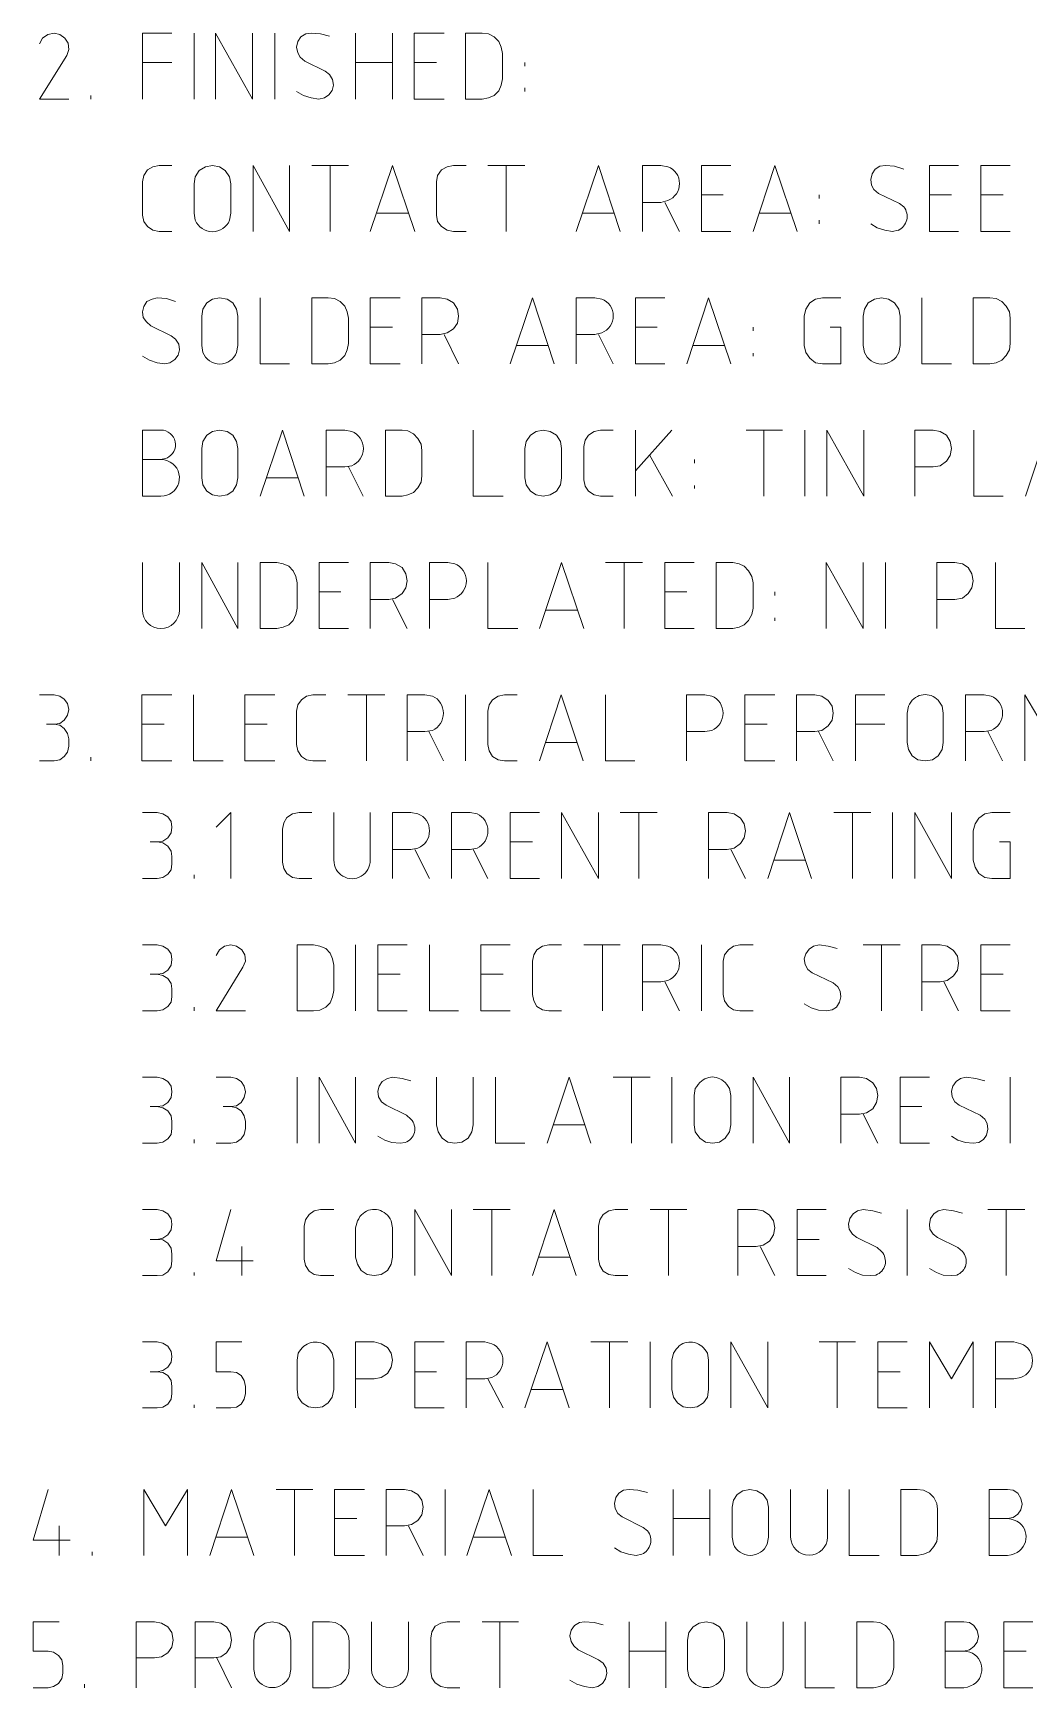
# Model space of a CAD drawing. Header units: inches. Extents: x 0 to 16.2, y 0 to 11.4.
# Drawn here: x 10.481 to 11.785, y 6.343 to 8.51 of the extents above; entities that cross this region are included whole.
import ezdxf

# ---------------------------------------------------------------- set-up
doc = ezdxf.new("R2010")
doc.units = ezdxf.units.IN
doc.header["$MEASUREMENT"] = 0
doc.layers.add('Color-7-Line_Weight-20', color=7, linetype='Continuous', lineweight=20)

msp = doc.modelspace()

# ---------------------------------------------------------------- linework, layer by layer
at = {"layer": 'Color-7-Line_Weight-20', "linetype": 'Continuous'}
for p, q in [((10.6917, 8.4233), (10.6917, 8.51)), ((10.7975, 8.4233), (10.7975, 8.51)), ((10.9033, 8.4233), (10.9033, 8.51)), ((10.9517, 8.51), (10.9517, 8.4233)), ((10.6242, 8.4717), (10.6625, 8.4717)), ((10.9033, 8.4717), (10.9517, 8.4717)), ((11.0092, 8.4717), (10.98, 8.4717)), ((11.125, 8.4667), (11.125, 8.4717)), ((11.125, 8.4333), (11.125, 8.4383)), ((10.5567, 8.4233), (10.5567, 8.4283)), ((10.8458, 8.3367), (10.8942, 8.3367)), ((10.87, 8.25), (10.87, 8.3367)), ((11.0767, 8.3367), (11.125, 8.3367)), ((11.1008, 8.25), (11.1008, 8.3367)), ((11.3083, 8.2883), (11.3275, 8.25)), ((11.385, 8.2983), (11.3567, 8.2983)), ((11.5108, 8.2933), (11.5108, 8.2983)), ((11.6842, 8.2983), (11.655, 8.2983)), ((11.7517, 8.2983), (11.7225, 8.2983)), ((10.9725, 8.2742), (10.9317, 8.2742)), ((11.2417, 8.2742), (11.2008, 8.2742)), ((11.4733, 8.2742), (11.4325, 8.2742)), ((11.5108, 8.26), (11.5108, 8.265)), ((10.9517, 8.125), (10.9225, 8.125)), ((11.0192, 8.115), (11.0383, 8.0767)), ((11.2217, 8.115), (11.2408, 8.0767)), ((11.2983, 8.125), (11.27, 8.125)), ((11.4242, 8.12), (11.4242, 8.125)), ((11.155, 8.1008), (11.1142, 8.1008)), ((11.3867, 8.1008), (11.3458, 8.1008)), ((11.4242, 8.0867), (11.4242, 8.0908)), ((11.27, 7.9033), (11.27, 7.99)), ((11.3175, 7.99), (11.27, 7.9367)), ((11.415, 7.99), (11.4625, 7.99)), ((11.4383, 7.9033), (11.4383, 7.99)), ((11.4917, 7.9033), (11.4917, 7.99)), ((11.2883, 7.9575), (11.3183, 7.9033)), ((10.6483, 7.9517), (10.6558, 7.9533)), ((10.8942, 7.9417), (10.9133, 7.9033)), ((11.3475, 7.9467), (11.3475, 7.9517)), ((10.8275, 7.9275), (10.7867, 7.9275)), ((11.3475, 7.9133), (11.3475, 7.9175)), ((10.6242, 7.8167), (10.6242, 7.7542)), ((10.6725, 7.7542), (10.6725, 7.8167)), ((11.2308, 7.8167), (11.2792, 7.8167)), ((11.255, 7.73), (11.255, 7.8167)), ((11.5975, 7.73), (11.5975, 7.8167)), ((10.8842, 7.7783), (10.8558, 7.7783)), ((10.9517, 7.7683), (10.9708, 7.73)), ((11.3375, 7.7783), (11.3083, 7.7783)), ((11.4525, 7.7733), (11.4525, 7.7783)), ((11.1942, 7.7542), (11.1525, 7.7542)), ((11.4525, 7.74), (11.4525, 7.7442)), ((10.8933, 7.6433), (10.9417, 7.6433)), ((10.9175, 7.5567), (10.9175, 7.6433)), ((11.0475, 7.5567), (11.0475, 7.6433)), ((10.6525, 7.605), (10.6233, 7.605)), ((10.7875, 7.605), (10.7583, 7.605)), ((10.9992, 7.595), (11.0183, 7.5567)), ((11.4425, 7.605), (11.4133, 7.605)), ((11.51, 7.595), (11.5292, 7.5567)), ((11.5583, 7.605), (11.5967, 7.605)), ((11.7317, 7.595), (11.7508, 7.5567)), ((11.1933, 7.5808), (11.1525, 7.5808)), ((10.5567, 7.5567), (10.5567, 7.5617)), ((10.875, 7.4892), (10.875, 7.4267)), ((10.9225, 7.4267), (10.9225, 7.4892)), ((11.25, 7.4892), (11.2983, 7.4892)), ((11.2742, 7.4025), (11.2742, 7.4892)), ((11.53, 7.4892), (11.5783, 7.4892)), ((11.5542, 7.4025), (11.5542, 7.4892)), ((11.6067, 7.4025), (11.6067, 7.4892)), ((10.9808, 7.4408), (11, 7.4025)), ((11.0575, 7.4408), (11.0767, 7.4025)), ((11.135, 7.4508), (11.1058, 7.4508)), ((11.395, 7.4408), (11.4142, 7.4025)), ((11.4925, 7.4267), (11.4517, 7.4267)), ((10.6917, 7.4025), (10.6917, 7.4075)), ((10.9033, 7.2292), (10.9033, 7.3158)), ((11.2025, 7.3158), (11.25, 7.3158)), ((11.2267, 7.2292), (11.2267, 7.3158)), ((11.3567, 7.2292), (11.3567, 7.3158)), ((11.5683, 7.3158), (11.6167, 7.3158)), ((11.5925, 7.2292), (11.5925, 7.3158)), ((10.9617, 7.2775), (10.9325, 7.2775)), ((11.0967, 7.2775), (11.0675, 7.2775)), ((11.3083, 7.2675), (11.3275, 7.2292)), ((11.6742, 7.2675), (11.6933, 7.2292)), ((11.7517, 7.2775), (11.7225, 7.2775)), ((10.6917, 7.2292), (10.6917, 7.2342)), ((10.8267, 7.0558), (10.8267, 7.1425)), ((11.2408, 7.1425), (11.2892, 7.1425)), ((11.265, 7.0558), (11.265, 7.1425)), ((11.3175, 7.0558), (11.3175, 7.1425)), ((11.7608, 7.0558), (11.7608, 7.1425)), ((11.5683, 7.0942), (11.5875, 7.0558)), ((11.645, 7.1042), (11.6167, 7.1042)), ((11.2033, 7.08), (11.1625, 7.08)), ((10.6917, 7.0558), (10.6917, 7.0608)), ((11.0575, 6.9692), (11.1058, 6.9692)), ((11.0817, 6.8825), (11.0817, 6.9692)), ((11.2892, 6.9692), (11.3375, 6.9692)), ((11.3133, 6.8825), (11.3133, 6.9692)), ((11.6258, 6.8825), (11.6258, 6.9692)), ((11.7317, 6.9692), (11.78, 6.9692)), ((11.7558, 6.8825), (11.7558, 6.9692)), ((10.7542, 6.9208), (10.7542, 6.8825)), ((11.4333, 6.9208), (11.4525, 6.8825)), ((11.5108, 6.93), (11.4817, 6.93)), ((11.1842, 6.9067), (11.1433, 6.9067)), ((10.6917, 6.8825), (10.6917, 6.8867)), ((11.2117, 6.7958), (11.26, 6.7958)), ((11.2358, 6.7092), (11.2358, 6.7958)), ((11.2892, 6.7092), (11.2892, 6.7958)), ((11.5108, 6.7958), (11.5583, 6.7958)), ((11.5342, 6.7092), (11.5342, 6.7958)), ((11.0092, 6.7567), (10.9808, 6.7567)), ((11.0767, 6.7475), (11.0967, 6.7092)), ((11.6167, 6.7567), (11.5875, 6.7567)), ((11.1742, 6.7333), (11.1333, 6.7333)), ((10.6917, 6.7092), (10.6917, 6.7133)), ((10.7992, 6.6025), (10.8475, 6.6025)), ((10.8233, 6.5158), (10.8233, 6.6025)), ((11.0208, 6.5158), (11.0208, 6.6025)), ((11.3192, 6.5158), (11.3192, 6.6025)), ((11.3675, 6.6025), (11.3675, 6.5158)), ((11.4733, 6.6025), (11.4733, 6.54)), ((11.5217, 6.54), (11.5217, 6.6025)), ((10.515, 6.555), (10.515, 6.5158)), ((10.905, 6.5642), (10.8758, 6.5642)), ((10.9725, 6.555), (10.9917, 6.5158)), ((11.3192, 6.5642), (11.3675, 6.5642)), ((10.7617, 6.54), (10.7208, 6.54)), ((11.0992, 6.54), (11.0583, 6.54)), ((10.5583, 6.5158), (10.5583, 6.5208)), ((10.9242, 6.4292), (10.9242, 6.3667)), ((10.9725, 6.3667), (10.9725, 6.4292)), ((11.0692, 6.4292), (11.1167, 6.4292)), ((11.0925, 6.3425), (11.0925, 6.4292)), ((11.2617, 6.3425), (11.2617, 6.4292)), ((11.31, 6.4292), (11.31, 6.3425)), ((11.4158, 6.4292), (11.4158, 6.3667)), ((11.4633, 6.3667), (11.4633, 6.4292)), ((10.7217, 6.3817), (10.7408, 6.3425)), ((11.2617, 6.3908), (11.31, 6.3908)), ((11.7817, 6.3908), (11.7525, 6.3908)), ((10.5483, 6.3425), (10.5483, 6.3475))]:
    msp.add_line(p, q, dxfattribs=at)
for points in [[(10.5275, 8.4233), (10.4892, 8.4233), (10.525, 8.4808), (10.5275, 8.4883), (10.5267, 8.4967), (10.5225, 8.5033), (10.5158, 8.5083), (10.5083, 8.51), (10.5, 8.5083), (10.4933, 8.5033), (10.4892, 8.4958)], [(10.6625, 8.51), (10.6242, 8.51), (10.6242, 8.4233)], [(10.72, 8.4233), (10.72, 8.51), (10.7683, 8.4233), (10.7683, 8.51)], [(10.8692, 8.5058), (10.8575, 8.5092), (10.845, 8.51), (10.8383, 8.5092), (10.8317, 8.505), (10.8275, 8.4992), (10.8258, 8.4917), (10.8275, 8.4842), (10.8308, 8.4783), (10.8367, 8.4733), (10.8633, 8.46), (10.8692, 8.4558), (10.8733, 8.4492), (10.8742, 8.4417), (10.8725, 8.435), (10.8683, 8.4292), (10.8625, 8.425), (10.855, 8.4233), (10.845, 8.425), (10.835, 8.4283), (10.8258, 8.4333)], [(11.0192, 8.51), (10.98, 8.51), (10.98, 8.4233), (11.0192, 8.4233)], [(10.6625, 8.25), (10.6458, 8.25), (10.6375, 8.2517), (10.6308, 8.2567), (10.6258, 8.2633), (10.6242, 8.2717), (10.6242, 8.315), (10.6258, 8.3233), (10.6308, 8.3308), (10.6375, 8.335), (10.6458, 8.3367), (10.6625, 8.3367)], [(10.6933, 8.265), (10.6917, 8.2742), (10.6917, 8.3125), (10.6933, 8.3217), (10.6983, 8.33), (10.7067, 8.335), (10.7158, 8.3367), (10.725, 8.335), (10.7325, 8.33), (10.7383, 8.3217), (10.74, 8.3125), (10.74, 8.2742), (10.7383, 8.265)], [(10.7692, 8.25), (10.7692, 8.3367), (10.8167, 8.25), (10.8167, 8.3367)], [(10.9225, 8.25), (10.9517, 8.3367), (10.9808, 8.25)], [(11.0483, 8.25), (11.0317, 8.25), (11.0233, 8.2517), (11.0158, 8.2567), (11.0108, 8.2633), (11.0092, 8.2717), (11.0092, 8.315), (11.0108, 8.3233), (11.0158, 8.3308), (11.0233, 8.335), (11.0317, 8.3367), (11.0483, 8.3367)], [(11.1925, 8.25), (11.2217, 8.3367), (11.25, 8.25)], [(11.2792, 8.25), (11.2792, 8.3367), (11.3033, 8.3367), (11.3125, 8.335)], [(11.395, 8.3367), (11.3567, 8.3367), (11.3567, 8.25), (11.395, 8.25)], [(11.4242, 8.25), (11.4525, 8.3367), (11.4817, 8.25)], [(11.6217, 8.3317), (11.6092, 8.3358), (11.5975, 8.3367), (11.59, 8.3358), (11.5842, 8.3317), (11.58, 8.3258), (11.5783, 8.3183), (11.5792, 8.3108), (11.5825, 8.305), (11.5883, 8.3), (11.6158, 8.2867), (11.6217, 8.2825)], [(11.6933, 8.3367), (11.655, 8.3367), (11.655, 8.25), (11.6933, 8.25)], [(11.7608, 8.3367), (11.7225, 8.3367), (11.7225, 8.25), (11.7608, 8.25)], [(11.2792, 8.2883), (11.3033, 8.2883), (11.3125, 8.2908)], [(11.6142, 8.2517), (11.6067, 8.25), (11.5967, 8.2517), (11.5867, 8.255), (11.5783, 8.26)], [(10.6675, 8.1583), (10.6558, 8.1625), (10.6433, 8.1633), (10.6367, 8.1617), (10.63, 8.1583), (10.6258, 8.1517), (10.6242, 8.145), (10.625, 8.1375), (10.6292, 8.1317), (10.635, 8.1267), (10.6617, 8.1133), (10.6675, 8.1092), (10.6717, 8.1025), (10.6725, 8.095), (10.6708, 8.0883), (10.6667, 8.0825), (10.66, 8.0783), (10.6533, 8.0767), (10.6433, 8.0783), (10.6333, 8.0817), (10.6242, 8.0867)], [(10.7033, 8.0917), (10.7017, 8.1008), (10.7017, 8.1392), (10.7033, 8.1483), (10.7083, 8.1567), (10.7158, 8.1617), (10.725, 8.1633), (10.735, 8.1617), (10.7425, 8.1567), (10.7475, 8.1483), (10.7492, 8.1392), (10.7492, 8.1008), (10.7475, 8.0917)], [(10.8167, 8.0767), (10.7783, 8.0767), (10.7783, 8.1633)], [(10.9617, 8.1633), (10.9225, 8.1633), (10.9225, 8.0767), (10.9617, 8.0767)], [(10.99, 8.0767), (10.99, 8.1633), (11.0142, 8.1633), (11.0233, 8.1617), (11.0317, 8.1567), (11.0367, 8.1483), (11.0383, 8.1392), (11.0367, 8.13), (11.0317, 8.1225), (11.0233, 8.1175), (11.0142, 8.115), (10.99, 8.115)], [(11.1058, 8.0767), (11.135, 8.1633), (11.1633, 8.0767)], [(11.1925, 8.0767), (11.1925, 8.1633), (11.2167, 8.1633), (11.2258, 8.1617)], [(11.3083, 8.1633), (11.27, 8.1633), (11.27, 8.0767), (11.3083, 8.0767)], [(11.3375, 8.0767), (11.3658, 8.1633), (11.395, 8.0767)], [(11.525, 8.125), (11.5392, 8.125), (11.5392, 8.0767), (11.515, 8.0767), (11.5058, 8.0783), (11.4983, 8.0842), (11.4933, 8.0917), (11.4908, 8.1008), (11.4908, 8.1392), (11.4933, 8.1483), (11.4983, 8.1567), (11.5058, 8.1617), (11.515, 8.1633), (11.5392, 8.1633)], [(11.57, 8.0917), (11.5683, 8.1008), (11.5683, 8.1392), (11.57, 8.1483), (11.575, 8.1567), (11.5833, 8.1617), (11.5925, 8.1633), (11.6017, 8.1617), (11.6092, 8.1567), (11.615, 8.1483), (11.6167, 8.1392), (11.6167, 8.1008), (11.615, 8.0917)], [(11.6842, 8.0767), (11.645, 8.0767), (11.645, 8.1633)], [(11.1925, 8.115), (11.2167, 8.115), (11.2258, 8.1175)], [(10.6483, 7.99), (10.6242, 7.99), (10.6242, 7.9033), (10.6483, 7.9033)], [(10.7783, 7.9033), (10.8075, 7.99), (10.8358, 7.9033)], [(10.865, 7.9033), (10.865, 7.99), (10.8892, 7.99), (10.8983, 7.9883)], [(11.0967, 7.9033), (11.0575, 7.9033), (11.0575, 7.99)], [(11.2408, 7.9033), (11.2242, 7.9033), (11.2158, 7.905), (11.2083, 7.91), (11.2042, 7.9167), (11.2025, 7.925), (11.2025, 7.9683), (11.2042, 7.9767), (11.2083, 7.9833), (11.2158, 7.9883), (11.2242, 7.99), (11.2408, 7.99)], [(11.5208, 7.9033), (11.5208, 7.99), (11.5692, 7.9033), (11.5692, 7.99)], [(11.6358, 7.9033), (11.6358, 7.99), (11.66, 7.99), (11.6692, 7.9883), (11.6775, 7.9833), (11.6825, 7.975), (11.6842, 7.9658), (11.6825, 7.9567), (11.6775, 7.9492), (11.6692, 7.9433), (11.66, 7.9417), (11.6358, 7.9417)], [(11.7517, 7.9033), (11.7133, 7.9033), (11.7133, 7.99)], [(11.7808, 7.9033), (11.81, 7.99), (11.8383, 7.9033)], [(10.6605, 7.9481), (10.6569, 7.9498), (10.6529, 7.951), (10.6483, 7.9517), (10.6242, 7.9517)], [(10.865, 7.9417), (10.8892, 7.9417), (10.8983, 7.9433)], [(10.7017, 7.73), (10.7017, 7.8167), (10.7492, 7.73), (10.7492, 7.8167)], [(10.8942, 7.8167), (10.8558, 7.8167), (10.8558, 7.73), (10.8942, 7.73)], [(10.9225, 7.73), (10.9225, 7.8167), (10.9467, 7.8167), (10.9558, 7.815), (10.9642, 7.81), (10.9692, 7.8017), (10.9708, 7.7925), (10.9692, 7.7833), (10.9642, 7.7758), (10.9558, 7.77), (10.9467, 7.7683), (10.9225, 7.7683)], [(11, 7.73), (11, 7.8167), (11.0242, 7.8167), (11.0333, 7.815)], [(11.1158, 7.73), (11.0767, 7.73), (11.0767, 7.8167)], [(11.1442, 7.73), (11.1733, 7.8167), (11.2025, 7.73)], [(11.3467, 7.8167), (11.3083, 7.8167), (11.3083, 7.73), (11.3467, 7.73)], [(11.52, 7.73), (11.52, 7.8167), (11.5683, 7.73), (11.5683, 7.8167)], [(11.665, 7.73), (11.665, 7.8167), (11.6883, 7.8167), (11.6983, 7.815), (11.7058, 7.81), (11.7108, 7.8017), (11.7125, 7.7925), (11.7108, 7.7833), (11.7058, 7.7758), (11.6983, 7.77), (11.6883, 7.7683), (11.665, 7.7683)], [(11.78, 7.73), (11.7417, 7.73), (11.7417, 7.8167)], [(11, 7.7683), (11.0242, 7.7683), (11.0333, 7.77)], [(10.4983, 7.605), (10.5083, 7.605), (10.5158, 7.6058), (10.5217, 7.61), (10.5258, 7.6167), (10.5275, 7.6242), (10.5258, 7.6317), (10.5217, 7.6375), (10.5158, 7.6417), (10.5083, 7.6433), (10.4892, 7.6433)], [(10.6625, 7.6433), (10.6233, 7.6433), (10.6233, 7.5567), (10.6625, 7.5567)], [(10.73, 7.5567), (10.6908, 7.5567), (10.6908, 7.6433)], [(10.7975, 7.6433), (10.7583, 7.6433), (10.7583, 7.5567), (10.7975, 7.5567)], [(10.8642, 7.5567), (10.8475, 7.5567), (10.8392, 7.5583), (10.8325, 7.5625), (10.8275, 7.57), (10.8258, 7.5783), (10.8258, 7.6217), (10.8275, 7.63), (10.8325, 7.6367), (10.8392, 7.6417), (10.8475, 7.6433), (10.8642, 7.6433)], [(10.9708, 7.5567), (10.9708, 7.6433), (10.9942, 7.6433), (11.0042, 7.6417)], [(11.115, 7.5567), (11.0983, 7.5567), (11.09, 7.5583), (11.0825, 7.5625), (11.0783, 7.57), (11.0767, 7.5783), (11.0767, 7.6217), (11.0783, 7.63), (11.0825, 7.6367), (11.09, 7.6417), (11.0983, 7.6433), (11.115, 7.6433)], [(11.1442, 7.5567), (11.1725, 7.6433), (11.2017, 7.5567)], [(11.2692, 7.5567), (11.2308, 7.5567), (11.2308, 7.6433)], [(11.3367, 7.5567), (11.3367, 7.6433), (11.3608, 7.6433), (11.37, 7.6417)], [(11.4525, 7.6433), (11.4133, 7.6433), (11.4133, 7.5567), (11.4525, 7.5567)], [(11.4808, 7.5567), (11.4808, 7.6433), (11.505, 7.6433), (11.5142, 7.6417), (11.5225, 7.6358), (11.5275, 7.6283), (11.5292, 7.6192), (11.5275, 7.61), (11.5225, 7.6025), (11.5142, 7.5967), (11.505, 7.595), (11.4808, 7.595)], [(11.5967, 7.6433), (11.5583, 7.6433), (11.5583, 7.5567)], [(11.7025, 7.5567), (11.7025, 7.6433), (11.7267, 7.6433), (11.7358, 7.6417)], [(11.78, 7.5567), (11.78, 7.6433), (11.8083, 7.595), (11.8375, 7.6433), (11.8375, 7.5567)], [(10.4892, 7.5567), (10.5083, 7.5567), (10.5158, 7.5583), (10.5217, 7.5625), (10.5258, 7.5683), (10.5275, 7.5758), (10.5275, 7.5858), (10.5258, 7.5925), (10.5217, 7.5992), (10.5158, 7.6033), (10.5083, 7.605)], [(10.9708, 7.595), (10.9942, 7.595), (11.0042, 7.5967)], [(11.3367, 7.595), (11.3608, 7.595), (11.37, 7.5967)], [(11.7025, 7.595), (11.7267, 7.595), (11.7358, 7.5967)], [(10.6342, 7.4508), (10.6433, 7.4508), (10.6508, 7.4517), (10.6575, 7.4558), (10.6617, 7.4625), (10.6625, 7.47), (10.6617, 7.4775), (10.6575, 7.4833), (10.6508, 7.4875), (10.6433, 7.4892), (10.6242, 7.4892)], [(10.7208, 7.47), (10.74, 7.4892), (10.74, 7.4025)], [(10.8458, 7.4025), (10.8292, 7.4025), (10.8208, 7.4042), (10.8133, 7.4092), (10.8092, 7.4158), (10.8075, 7.4242), (10.8075, 7.4675), (10.8092, 7.4758), (10.8133, 7.4825), (10.8208, 7.4875), (10.8292, 7.4892), (10.8458, 7.4892)], [(10.9517, 7.4025), (10.9517, 7.4892), (10.9758, 7.4892), (10.985, 7.4875)], [(11.0292, 7.4025), (11.0292, 7.4892), (11.0533, 7.4892), (11.0625, 7.4875)], [(11.1442, 7.4892), (11.1058, 7.4892), (11.1058, 7.4025), (11.1442, 7.4025)], [(11.1733, 7.4025), (11.1733, 7.4892), (11.2217, 7.4025), (11.2217, 7.4892)], [(11.3658, 7.4025), (11.3658, 7.4892), (11.39, 7.4892), (11.3992, 7.4875), (11.4075, 7.4817), (11.4125, 7.4742), (11.4142, 7.465), (11.4125, 7.4558), (11.4075, 7.4483), (11.3992, 7.4425), (11.39, 7.4408), (11.3658, 7.4408)], [(11.4433, 7.4025), (11.4717, 7.4892), (11.5008, 7.4025)], [(11.6358, 7.4025), (11.6358, 7.4892), (11.6842, 7.4025), (11.6842, 7.4892)], [(11.7467, 7.4508), (11.7608, 7.4508), (11.7608, 7.4025), (11.7367, 7.4025), (11.7275, 7.4042), (11.72, 7.4092), (11.715, 7.4175), (11.7125, 7.4267), (11.7125, 7.465), (11.715, 7.4742), (11.72, 7.4817), (11.7275, 7.4875), (11.7367, 7.4892), (11.7608, 7.4892)], [(10.6242, 7.4025), (10.6433, 7.4025), (10.6508, 7.4042), (10.6575, 7.4083), (10.6617, 7.4142), (10.6625, 7.4217), (10.6625, 7.4317), (10.6617, 7.4383), (10.6575, 7.445), (10.6508, 7.4492), (10.6433, 7.4508)], [(10.9517, 7.4408), (10.9758, 7.4408), (10.985, 7.4425)], [(11.0292, 7.4408), (11.0533, 7.4408), (11.0625, 7.4425)], [(10.6342, 7.2775), (10.6433, 7.2775), (10.6508, 7.2783), (10.6575, 7.2825), (10.6617, 7.2892), (10.6625, 7.2967), (10.6617, 7.3042), (10.6575, 7.31), (10.6508, 7.3142), (10.6433, 7.3158), (10.6242, 7.3158)], [(10.7592, 7.2292), (10.7208, 7.2292), (10.7558, 7.2867), (10.7592, 7.2942), (10.7583, 7.3025), (10.7542, 7.3092), (10.7475, 7.3142), (10.74, 7.3158), (10.7317, 7.3142), (10.725, 7.3092), (10.7208, 7.3017)], [(10.9708, 7.3158), (10.9325, 7.3158), (10.9325, 7.2292), (10.9708, 7.2292)], [(11.0383, 7.2292), (11, 7.2292), (11, 7.3158)], [(11.1058, 7.3158), (11.0675, 7.3158), (11.0675, 7.2292), (11.1058, 7.2292)], [(11.1733, 7.2292), (11.1567, 7.2292), (11.1483, 7.2308), (11.1408, 7.235), (11.1367, 7.2425), (11.135, 7.2508), (11.135, 7.2942), (11.1367, 7.3025), (11.1408, 7.3092), (11.1483, 7.3142), (11.1567, 7.3158), (11.1733, 7.3158)], [(11.2792, 7.2292), (11.2792, 7.3158), (11.3033, 7.3158), (11.3125, 7.3142)], [(11.4242, 7.3158), (11.4067, 7.3158), (11.3983, 7.3142), (11.3917, 7.3092), (11.3867, 7.3025), (11.385, 7.2942), (11.385, 7.2508), (11.3867, 7.2425), (11.3917, 7.235), (11.3983, 7.2308), (11.4067, 7.2292), (11.4242, 7.2292)], [(11.5342, 7.3108), (11.5225, 7.3142), (11.5108, 7.3158), (11.5033, 7.3142), (11.4975, 7.31), (11.4933, 7.3042), (11.4908, 7.2975), (11.4925, 7.29), (11.4958, 7.2833), (11.5017, 7.2792), (11.5292, 7.2658), (11.535, 7.2608), (11.5383, 7.255), (11.5392, 7.2475), (11.5375, 7.2408), (11.5333, 7.2342), (11.5275, 7.2308), (11.52, 7.2292), (11.51, 7.23), (11.5, 7.2333), (11.4908, 7.2383)], [(11.645, 7.2292), (11.645, 7.3158), (11.6692, 7.3158), (11.6783, 7.3142), (11.6867, 7.3083), (11.6917, 7.3008), (11.6933, 7.2917), (11.6917, 7.2825), (11.6867, 7.275), (11.6783, 7.2692), (11.6692, 7.2675), (11.645, 7.2675)], [(11.7608, 7.3158), (11.7225, 7.3158), (11.7225, 7.2292), (11.7608, 7.2292)], [(10.6242, 7.2292), (10.6433, 7.2292), (10.6508, 7.2308), (10.6575, 7.235), (10.6617, 7.2408), (10.6625, 7.2483), (10.6625, 7.2583), (10.6617, 7.265), (10.6575, 7.2717), (10.6508, 7.2758), (10.6433, 7.2775)], [(11.2792, 7.2675), (11.3033, 7.2675), (11.3125, 7.2692)], [(10.6342, 7.1042), (10.6433, 7.1042), (10.6508, 7.105), (10.6575, 7.1092), (10.6617, 7.1158), (10.6625, 7.1233), (10.6617, 7.1308), (10.6575, 7.1367), (10.6508, 7.1408), (10.6433, 7.1425), (10.6242, 7.1425)], [(10.73, 7.1042), (10.74, 7.1042), (10.7475, 7.105), (10.7533, 7.1092), (10.7575, 7.1158), (10.7592, 7.1233), (10.7575, 7.1308), (10.7533, 7.1367), (10.7475, 7.1408), (10.74, 7.1425), (10.7208, 7.1425)], [(10.8558, 7.0558), (10.8558, 7.1425), (10.9033, 7.0558), (10.9033, 7.1425)], [(10.9758, 7.1375), (10.9642, 7.1408), (10.9517, 7.1425), (10.945, 7.1408), (10.9383, 7.1367), (10.9342, 7.1308), (10.9325, 7.1242), (10.9333, 7.1167), (10.9375, 7.11), (10.9433, 7.1058), (10.97, 7.0925), (10.9758, 7.0875)], [(11.0575, 7.1425), (11.0575, 7.08), (11.0558, 7.0708), (11.0508, 7.0625), (11.0425, 7.0575), (11.0333, 7.0558), (11.0242, 7.0575), (11.0167, 7.0625), (11.0117, 7.0708), (11.0092, 7.08), (11.0092, 7.1425)], [(11.125, 7.0558), (11.0867, 7.0558), (11.0867, 7.1425)], [(11.1542, 7.0558), (11.1833, 7.1425), (11.2117, 7.0558)], [(11.4242, 7.0558), (11.4242, 7.1425), (11.4717, 7.0558), (11.4717, 7.1425)], [(11.5392, 7.0558), (11.5392, 7.1425), (11.5633, 7.1425), (11.5725, 7.1408), (11.5808, 7.135), (11.5858, 7.1275), (11.5875, 7.1183), (11.5858, 7.1092), (11.5808, 7.1008), (11.5725, 7.0958), (11.5633, 7.0942), (11.5392, 7.0942)], [(11.655, 7.1425), (11.6167, 7.1425), (11.6167, 7.0558), (11.655, 7.0558)], [(11.7275, 7.1375), (11.7158, 7.1408), (11.7033, 7.1425), (11.6958, 7.1408), (11.69, 7.1367), (11.6858, 7.1308), (11.6842, 7.1242), (11.685, 7.1167), (11.6883, 7.11), (11.6942, 7.1058), (11.7217, 7.0925), (11.7275, 7.0875), (11.7308, 7.0817), (11.7317, 7.0742), (11.73, 7.0667), (11.7258, 7.0608), (11.72, 7.0567), (11.7125, 7.0558), (11.7025, 7.0567), (11.6925, 7.06), (11.6842, 7.065)], [(10.6433, 7.1042), (10.6508, 7.1025), (10.6575, 7.0983), (10.6617, 7.0917), (10.6625, 7.0842), (10.6625, 7.075), (10.6617, 7.0675), (10.6575, 7.0617), (10.6508, 7.0575), (10.6433, 7.0558), (10.6242, 7.0558)], [(10.74, 7.1042), (10.7475, 7.1025), (10.7533, 7.0983), (10.7575, 7.0917), (10.7592, 7.0842), (10.7592, 7.075), (10.7575, 7.0675), (10.7533, 7.0617), (10.7475, 7.0575), (10.74, 7.0558), (10.7208, 7.0558)], [(10.9683, 7.0567), (10.9617, 7.0558), (10.9508, 7.0567), (10.9417, 7.06), (10.9325, 7.065)], [(10.6342, 6.93), (10.6433, 6.93), (10.6508, 6.9317), (10.6575, 6.9358), (10.6617, 6.9425), (10.6625, 6.95), (10.6617, 6.9567), (10.6575, 6.9633), (10.6508, 6.9675), (10.6433, 6.9692), (10.6242, 6.9692)], [(10.74, 6.9692), (10.7208, 6.9017), (10.7692, 6.9017)], [(10.875, 6.9692), (10.8575, 6.9692), (10.8492, 6.9675), (10.8425, 6.9625), (10.8375, 6.9558), (10.8358, 6.9475), (10.8358, 6.9042), (10.8375, 6.8958), (10.8425, 6.8883), (10.8492, 6.8842), (10.8575, 6.8825), (10.875, 6.8825)], [(10.9808, 6.8825), (10.9808, 6.9692), (11.0292, 6.8825), (11.0292, 6.9692)], [(11.135, 6.8825), (11.1633, 6.9692), (11.1925, 6.8825)], [(11.26, 6.8825), (11.2433, 6.8825), (11.235, 6.8842), (11.2275, 6.8883), (11.2233, 6.8958), (11.2217, 6.9042), (11.2217, 6.9475), (11.2233, 6.9558), (11.2275, 6.9625), (11.235, 6.9675), (11.2433, 6.9692), (11.26, 6.9692)], [(11.4042, 6.8825), (11.4042, 6.9692), (11.4283, 6.9692), (11.4375, 6.9675), (11.4458, 6.9617), (11.4508, 6.9542), (11.4525, 6.945), (11.4508, 6.9358), (11.4458, 6.9275), (11.4375, 6.9225), (11.4283, 6.9208), (11.4042, 6.9208)], [(11.52, 6.9692), (11.4817, 6.9692), (11.4817, 6.8825), (11.52, 6.8825)], [(11.5925, 6.9642), (11.5808, 6.9675), (11.5683, 6.9692), (11.5608, 6.9675), (11.555, 6.9633), (11.5508, 6.9575), (11.5492, 6.95), (11.55, 6.9433), (11.5542, 6.9367), (11.56, 6.9325), (11.5867, 6.9192), (11.5925, 6.9142)], [(11.6983, 6.9642), (11.6867, 6.9675), (11.6742, 6.9692), (11.6667, 6.9675), (11.6608, 6.9633), (11.6567, 6.9575), (11.655, 6.95), (11.6558, 6.9433), (11.66, 6.9367), (11.6658, 6.9325), (11.6925, 6.9192), (11.6983, 6.9142)], [(10.6433, 6.93), (10.6508, 6.9292), (10.6575, 6.925), (10.6617, 6.9183), (10.6625, 6.9108), (10.6625, 6.9017), (10.6617, 6.8942), (10.6575, 6.8875), (10.6508, 6.8833), (10.6433, 6.8825), (10.6242, 6.8825)], [(11.585, 6.8833), (11.5783, 6.8825), (11.5675, 6.8833), (11.5583, 6.8867), (11.5492, 6.8917)], [(11.6908, 6.8833), (11.6842, 6.8825), (11.6733, 6.8833), (11.6642, 6.8867), (11.655, 6.8917)], [(10.6342, 6.7567), (10.6433, 6.7567), (10.6508, 6.7583), (10.6575, 6.7625), (10.6617, 6.7692), (10.6625, 6.7767), (10.6617, 6.7833), (10.6575, 6.79), (10.6508, 6.7942), (10.6433, 6.7958), (10.6242, 6.7958)], [(10.7542, 6.7958), (10.7208, 6.7958), (10.7208, 6.7567), (10.74, 6.7567), (10.7475, 6.7558), (10.7533, 6.7517), (10.7575, 6.745), (10.7592, 6.7375), (10.7592, 6.7283), (10.7575, 6.7208), (10.7533, 6.7142), (10.7475, 6.71), (10.74, 6.7092), (10.7208, 6.7092)], [(10.9033, 6.7092), (10.9033, 6.7958), (10.9275, 6.7958), (10.9367, 6.7933), (10.945, 6.7883), (10.95, 6.7808), (10.9517, 6.7717), (10.95, 6.7625), (10.945, 6.7542), (10.9367, 6.7492), (10.9275, 6.7475), (10.9033, 6.7475)], [(11.0192, 6.7958), (10.9808, 6.7958), (10.9808, 6.7092), (11.0192, 6.7092)], [(11.0483, 6.7092), (11.0483, 6.7958), (11.0725, 6.7958), (11.0817, 6.7933)], [(11.125, 6.7092), (11.1542, 6.7958), (11.1833, 6.7092)], [(11.395, 6.7092), (11.395, 6.7958), (11.4433, 6.7092), (11.4433, 6.7958)], [(11.6258, 6.7958), (11.5875, 6.7958), (11.5875, 6.7092), (11.6258, 6.7092)], [(11.655, 6.7092), (11.655, 6.7958), (11.6842, 6.7475), (11.7125, 6.7958), (11.7125, 6.7092)], [(11.7417, 6.7092), (11.7417, 6.7958), (11.7658, 6.7958), (11.775, 6.7933)], [(10.6433, 6.7567), (10.6508, 6.7558), (10.6575, 6.7517), (10.6617, 6.745), (10.6625, 6.7375), (10.6625, 6.7283), (10.6617, 6.7208), (10.6575, 6.7142), (10.6508, 6.71), (10.6433, 6.7092), (10.6242, 6.7092)], [(11.0483, 6.7475), (11.0725, 6.7475), (11.0817, 6.7492)], [(11.7417, 6.7475), (11.7658, 6.7475), (11.775, 6.7492)], [(10.5008, 6.6025), (10.4808, 6.5358), (10.5292, 6.5358)], [(10.6258, 6.5158), (10.6258, 6.6025), (10.6542, 6.555), (10.6833, 6.6025), (10.6833, 6.5158)], [(10.7125, 6.5158), (10.7408, 6.6025), (10.77, 6.5158)], [(10.915, 6.6025), (10.8758, 6.6025), (10.8758, 6.5158), (10.915, 6.5158)], [(10.9433, 6.5158), (10.9433, 6.6025), (10.9675, 6.6025), (10.9767, 6.6008), (10.985, 6.5958), (10.99, 6.5883), (10.9917, 6.5792), (10.99, 6.5692), (10.985, 6.5617), (10.9767, 6.5567), (10.9675, 6.555), (10.9433, 6.555)], [(11.0492, 6.5158), (11.0783, 6.6025), (11.1075, 6.5158)], [(11.175, 6.5158), (11.1358, 6.5158), (11.1358, 6.6025)], [(11.2858, 6.5983), (11.2733, 6.6017), (11.2617, 6.6025), (11.2542, 6.6017), (11.2483, 6.5975), (11.2442, 6.5917), (11.2425, 6.5842), (11.2433, 6.5775), (11.2467, 6.5708), (11.2525, 6.5667), (11.28, 6.5525), (11.2858, 6.5483)], [(11.3983, 6.5308), (11.3967, 6.54), (11.3967, 6.5792), (11.3983, 6.5883), (11.4033, 6.5958), (11.4108, 6.6008), (11.42, 6.6025), (11.4292, 6.6008), (11.4375, 6.5958), (11.4425, 6.5883), (11.4442, 6.5792), (11.4442, 6.54), (11.4425, 6.5308)], [(11.5892, 6.5158), (11.55, 6.5158), (11.55, 6.6025)], [(11.7333, 6.5642), (11.7575, 6.5642), (11.765, 6.5658), (11.7708, 6.57), (11.775, 6.5758), (11.7767, 6.5833), (11.775, 6.5908), (11.7708, 6.5975), (11.765, 6.6017), (11.7575, 6.6025), (11.7333, 6.6025), (11.7333, 6.5158), (11.7575, 6.5158), (11.7621, 6.5167), (11.7662, 6.518), (11.7699, 6.5199), (11.773, 6.5221), (11.7757, 6.5246), (11.7779, 6.5275), (11.7796, 6.5306), (11.7808, 6.5338), (11.7815, 6.5372), (11.7817, 6.5406), (11.7815, 6.5439), (11.7807, 6.5473), (11.7795, 6.5504), (11.7778, 6.5534), (11.7756, 6.5562), (11.773, 6.5586), (11.7698, 6.5607), (11.7662, 6.5624), (11.7621, 6.5635), (11.7575, 6.5642)], [(11.2783, 6.5175), (11.2708, 6.5158), (11.2608, 6.5175), (11.2508, 6.5208), (11.2425, 6.5258)], [(10.515, 6.4292), (10.4808, 6.4292), (10.4808, 6.3908), (10.5008, 6.3908), (10.5075, 6.3892), (10.5142, 6.385), (10.5183, 6.3792), (10.52, 6.3717), (10.52, 6.3617), (10.5183, 6.355), (10.5142, 6.3483), (10.5075, 6.3442), (10.5008, 6.3425), (10.4808, 6.3425)], [(10.6158, 6.3425), (10.6158, 6.4292), (10.64, 6.4292), (10.6492, 6.4275), (10.6575, 6.4225), (10.6625, 6.415), (10.6642, 6.405), (10.6625, 6.3958), (10.6575, 6.3883), (10.6492, 6.3833), (10.64, 6.3817), (10.6158, 6.3817)], [(10.6933, 6.3425), (10.6933, 6.4292), (10.7175, 6.4292), (10.7267, 6.4275), (10.7342, 6.4225), (10.7392, 6.415), (10.7408, 6.405), (10.7392, 6.3958), (10.7342, 6.3883), (10.7267, 6.3833), (10.7175, 6.3817), (10.6933, 6.3817)], [(10.7717, 6.3575), (10.77, 6.3667), (10.77, 6.405), (10.7717, 6.415), (10.7775, 6.4225), (10.785, 6.4275), (10.7942, 6.4292), (10.8033, 6.4275), (10.8117, 6.4225), (10.8167, 6.415), (10.8183, 6.405), (10.8183, 6.3667), (10.8167, 6.3575)], [(11.04, 6.3425), (11.0233, 6.3425), (11.015, 6.3442), (11.0075, 6.3492), (11.0033, 6.3558), (11.0017, 6.3642), (11.0017, 6.4075), (11.0033, 6.4158), (11.0075, 6.4233), (11.015, 6.4275), (11.0233, 6.4292), (11.04, 6.4292)], [(11.2275, 6.425), (11.2158, 6.4283), (11.2033, 6.4292), (11.1967, 6.4283), (11.19, 6.4242), (11.1858, 6.4183), (11.1842, 6.4108), (11.1858, 6.4033), (11.1892, 6.3975), (11.195, 6.3925), (11.2217, 6.3792), (11.2275, 6.375), (11.2317, 6.3683), (11.2325, 6.3617), (11.2308, 6.3542), (11.2267, 6.3483), (11.2208, 6.3442), (11.2133, 6.3425), (11.2033, 6.3442), (11.1933, 6.3475), (11.1842, 6.3525)], [(11.34, 6.3575), (11.3383, 6.3667), (11.3383, 6.405), (11.34, 6.415), (11.3458, 6.4225), (11.3533, 6.4275), (11.3625, 6.4292), (11.3717, 6.4275), (11.38, 6.4225), (11.385, 6.415), (11.3867, 6.405), (11.3867, 6.3667), (11.385, 6.3575)], [(11.5308, 6.3425), (11.4925, 6.3425), (11.4925, 6.4292)], [(11.6758, 6.3908), (11.7, 6.3908), (11.7075, 6.3925), (11.7133, 6.3967), (11.7175, 6.4025), (11.7192, 6.41), (11.7175, 6.4175), (11.7133, 6.4242), (11.7075, 6.4283), (11.7, 6.4292), (11.6758, 6.4292), (11.6758, 6.3425), (11.7, 6.3425), (11.7048, 6.3435), (11.7091, 6.345), (11.7127, 6.3469), (11.7159, 6.3492), (11.7185, 6.3519), (11.7205, 6.3548), (11.7221, 6.358), (11.7231, 6.3613), (11.7237, 6.3647), (11.7237, 6.3681), (11.7233, 6.3715), (11.7224, 6.3749), (11.7211, 6.378), (11.7193, 6.381), (11.7171, 6.3837), (11.7145, 6.386), (11.7114, 6.3879), (11.708, 6.3894), (11.7042, 6.3904), (11.7, 6.3908)], [(11.7908, 6.4292), (11.7525, 6.4292), (11.7525, 6.3425), (11.7908, 6.3425)]]:
    msp.add_lwpolyline(points, dxfattribs=at)
for points in [[(11.0475, 8.4233), (11.0692, 8.4233), (11.0775, 8.425), (11.085, 8.4283), (11.0908, 8.4342), (11.0942, 8.4417), (11.0958, 8.45), (11.0958, 8.4833), (11.0942, 8.4917), (11.0908, 8.4992), (11.085, 8.505), (11.0775, 8.5092), (11.0692, 8.51), (11.0475, 8.51)], [(10.8458, 8.0767), (10.8675, 8.0767), (10.8758, 8.0783), (10.8833, 8.0817), (10.8892, 8.0875), (10.8925, 8.095), (10.8942, 8.1033), (10.8942, 8.1367), (10.8925, 8.145), (10.8892, 8.1525), (10.8833, 8.1583), (10.8758, 8.1625), (10.8675, 8.1633), (10.8458, 8.1633)], [(11.7125, 8.0767), (11.7342, 8.0767), (11.7425, 8.0783), (11.75, 8.0817), (11.7558, 8.0875), (11.76, 8.095), (11.7608, 8.1033), (11.7608, 8.1367), (11.76, 8.145), (11.7558, 8.1525), (11.75, 8.1583), (11.7425, 8.1625), (11.7342, 8.1633), (11.7125, 8.1633)], [(10.7017, 7.9658), (10.7033, 7.975), (10.7083, 7.9833), (10.7158, 7.9883), (10.725, 7.99), (10.735, 7.9883), (10.7425, 7.9833), (10.7475, 7.975), (10.7492, 7.9658), (10.7492, 7.9275), (10.7475, 7.9183), (10.7425, 7.91), (10.735, 7.905), (10.725, 7.9033), (10.7158, 7.905), (10.7083, 7.91), (10.7033, 7.9183), (10.7017, 7.9275)], [(10.9425, 7.9033), (10.9642, 7.9033), (10.9717, 7.905), (10.9792, 7.9083), (10.985, 7.9142), (10.9892, 7.9217), (10.99, 7.93), (10.99, 7.9633), (10.9892, 7.9717), (10.985, 7.9792), (10.9792, 7.985), (10.9717, 7.9892), (10.9642, 7.99), (10.9425, 7.99)], [(11.125, 7.9658), (11.1267, 7.975), (11.1325, 7.9833), (11.14, 7.9883), (11.1492, 7.99), (11.1583, 7.9883), (11.1667, 7.9833), (11.1717, 7.975), (11.1733, 7.9658), (11.1733, 7.9275), (11.1717, 7.9183), (11.1667, 7.91), (11.1583, 7.905), (11.1492, 7.9033), (11.14, 7.905), (11.1325, 7.91), (11.1267, 7.9183), (11.125, 7.9275)], [(10.7783, 7.73), (10.8, 7.73), (10.8083, 7.7317), (10.8158, 7.735), (10.8217, 7.7408), (10.825, 7.7483), (10.8267, 7.7567), (10.8267, 7.79), (10.825, 7.7983), (10.8217, 7.8058), (10.8158, 7.8117), (10.8083, 7.815), (10.8, 7.8167), (10.7783, 7.8167)], [(11.3758, 7.73), (11.3975, 7.73), (11.4058, 7.7317), (11.4125, 7.735), (11.4183, 7.7408), (11.4225, 7.7483), (11.4242, 7.7567), (11.4242, 7.79), (11.4225, 7.7983), (11.4183, 7.8058), (11.4125, 7.8117), (11.4058, 7.815), (11.3975, 7.8167), (11.3758, 7.8167)], [(11.6258, 7.6192), (11.6275, 7.6283), (11.629, 7.6312), (11.6307, 7.6338), (11.6326, 7.6361), (11.6347, 7.6381), (11.6369, 7.6398), (11.6393, 7.6411), (11.6418, 7.6422), (11.6443, 7.6429), (11.647, 7.6434), (11.6496, 7.6435), (11.6522, 7.6434), (11.6548, 7.6429), (11.6574, 7.6422), (11.6599, 7.6411), (11.6623, 7.6397), (11.6645, 7.6381), (11.6666, 7.6361), (11.6685, 7.6338), (11.6702, 7.6312), (11.6717, 7.6283), (11.6733, 7.6192), (11.6733, 7.5808), (11.6717, 7.5717), (11.6667, 7.5633), (11.6592, 7.5583), (11.65, 7.5567), (11.64, 7.5583), (11.6325, 7.5633), (11.6275, 7.5717), (11.6258, 7.5808)], [(10.8267, 7.2292), (10.8483, 7.2292), (10.8567, 7.23), (10.8642, 7.2342), (10.87, 7.24), (10.8733, 7.2475), (10.875, 7.2558), (10.875, 7.2892), (10.8733, 7.2975), (10.87, 7.305), (10.8642, 7.3108), (10.8567, 7.3142), (10.8483, 7.3158), (10.8267, 7.3158)], [(11.3467, 7.1183), (11.3483, 7.1275), (11.3502, 7.1304), (11.3521, 7.133), (11.3542, 7.1353), (11.3564, 7.1372), (11.3587, 7.1389), (11.361, 7.1403), (11.3634, 7.1413), (11.3659, 7.1421), (11.3683, 7.1426), (11.3708, 7.1427), (11.3733, 7.1426), (11.3758, 7.1421), (11.3782, 7.1413), (11.3806, 7.1403), (11.383, 7.1389), (11.3852, 7.1372), (11.3874, 7.1353), (11.3895, 7.133), (11.3915, 7.1304), (11.3933, 7.1275), (11.395, 7.1183), (11.395, 7.08), (11.3933, 7.0708), (11.3875, 7.0625), (11.38, 7.0575), (11.3708, 7.0558), (11.3617, 7.0575), (11.3542, 7.0625), (11.3483, 7.0708), (11.3467, 7.08)], [(10.9033, 6.945), (10.9058, 6.9542), (10.9074, 6.9571), (10.9091, 6.9598), (10.911, 6.9621), (10.9132, 6.9641), (10.9154, 6.9657), (10.9178, 6.9671), (10.9203, 6.9681), (10.9229, 6.9688), (10.9255, 6.9692), (10.9281, 6.9693), (10.9307, 6.9691), (10.9333, 6.9686), (10.9358, 6.9678), (10.9383, 6.9667), (10.9407, 6.9653), (10.9429, 6.9636), (10.945, 6.9617), (10.9469, 6.9595), (10.9485, 6.9569), (10.95, 6.9542), (10.9517, 6.945), (10.9517, 6.9067), (10.95, 6.8975), (10.945, 6.8892), (10.9367, 6.8842), (10.9275, 6.8825), (10.9183, 6.8842), (10.9108, 6.8892), (10.9058, 6.8975), (10.9033, 6.9067)], [(10.8267, 6.7717), (10.8283, 6.7808), (10.8298, 6.7835), (10.8315, 6.7859), (10.8334, 6.7881), (10.8354, 6.79), (10.8377, 6.7916), (10.84, 6.7929), (10.8425, 6.794), (10.845, 6.7948), (10.8476, 6.7953), (10.8502, 6.7955), (10.8528, 6.7954), (10.8554, 6.795), (10.858, 6.7943), (10.8604, 6.7934), (10.8628, 6.7921), (10.8651, 6.7905), (10.8672, 6.7885), (10.8692, 6.7863), (10.871, 6.7837), (10.8725, 6.7808), (10.875, 6.7717), (10.875, 6.7333), (10.8725, 6.7233), (10.8675, 6.7158), (10.86, 6.7108), (10.8508, 6.7092), (10.8417, 6.7108), (10.8333, 6.7158), (10.8283, 6.7233), (10.8267, 6.7333)], [(11.3175, 6.7717), (11.32, 6.7808), (11.3215, 6.7837), (11.3233, 6.7863), (11.3253, 6.7885), (11.3274, 6.7905), (11.3297, 6.7921), (11.3321, 6.7934), (11.3346, 6.7943), (11.3371, 6.795), (11.3397, 6.7954), (11.3423, 6.7955), (11.3449, 6.7953), (11.3475, 6.7948), (11.3501, 6.794), (11.3525, 6.7929), (11.3549, 6.7916), (11.3571, 6.79), (11.3591, 6.7881), (11.361, 6.7859), (11.3627, 6.7835), (11.3642, 6.7808), (11.3658, 6.7717), (11.3658, 6.7333), (11.3642, 6.7233), (11.3592, 6.7158), (11.3508, 6.7108), (11.3417, 6.7092), (11.3325, 6.7108), (11.325, 6.7158), (11.32, 6.7233), (11.3175, 6.7333)], [(11.6175, 6.5158), (11.6392, 6.5158), (11.6475, 6.5175), (11.655, 6.5208), (11.6608, 6.5275), (11.665, 6.5342), (11.6658, 6.5425), (11.6658, 6.5767), (11.665, 6.5842), (11.6608, 6.5917), (11.655, 6.5975), (11.6475, 6.6017), (11.6392, 6.6025), (11.6175, 6.6025)], [(10.8475, 6.3425), (10.8692, 6.3425), (10.8767, 6.3442), (10.8842, 6.3475), (10.89, 6.3533), (10.8942, 6.3608), (10.895, 6.3692), (10.895, 6.4033), (10.8942, 6.4108), (10.89, 6.4183), (10.8842, 6.4242), (10.8767, 6.4283), (10.8692, 6.4292), (10.8475, 6.4292)], [(11.56, 6.3425), (11.5817, 6.3425), (11.59, 6.3442), (11.5975, 6.3475), (11.6033, 6.3533), (11.6067, 6.3608), (11.6083, 6.3692), (11.6083, 6.4033), (11.6067, 6.4108), (11.6033, 6.4183), (11.5975, 6.4242), (11.59, 6.4283), (11.5817, 6.4292), (11.56, 6.4292)]]:
    msp.add_lwpolyline(points, close=True, dxfattribs=at)
for centre, radius, start, end in [((11.304, 8.3129), 0.0237, 291.1457, 68.8543), ((11.6057, 8.27), 0.0202, 294.6315, 38.0244), ((10.7158, 8.2741), 0.0243, 202.0628, 337.9372), ((11.2173, 8.1396), 0.0237, 291.1457, 68.8543), ((10.7254, 8.1001), 0.0236, 200.8746, 339.1254), ((11.5925, 8.1008), 0.0243, 202.0461, 337.9539), ((10.6483, 7.9709), 0.0191, 293.3005, 89.8187), ((10.8892, 7.9658), 0.0243, 292.0449, 67.9551), ((10.6485, 7.9274), 0.024, 269.6321, 59.9594), ((11.0242, 7.7925), 0.0243, 292.0472, 67.9528), ((10.6483, 7.7542), 0.0242, 180.0734, 359.9266), ((10.9935, 7.6192), 0.0249, 295.3057, 64.6943), ((11.3603, 7.6192), 0.0245, 293.3219, 66.6781), ((11.7268, 7.6192), 0.0242, 291.8519, 68.1481), ((10.976, 7.465), 0.0242, 291.8519, 68.1481), ((11.0519, 7.465), 0.0249, 295.3057, 64.6943), ((10.8987, 7.4262), 0.0238, 178.9172, 1.0828), ((11.3035, 7.2917), 0.0242, 291.8519, 68.1481), ((10.9619, 7.0746), 0.019, 289.834, 42.8212), ((11.5785, 6.9012), 0.019, 289.836, 42.8225), ((11.6844, 6.9012), 0.019, 289.836, 42.8225), ((11.0724, 6.7712), 0.024, 292.8523, 67.1477), ((11.7665, 6.7712), 0.0237, 291.1456, 68.8544), ((11.2698, 6.5359), 0.0203, 294.7919, 37.8636), ((11.4204, 6.5401), 0.024, 202.853, 337.147), ((11.4975, 6.5406), 0.0242, 181.3101, 358.6899), ((10.7942, 6.3675), 0.0246, 203.8928, 336.1072), ((10.9483, 6.3672), 0.0242, 181.3502, 358.6498), ((11.3625, 6.3675), 0.0246, 203.8928, 336.1072), ((11.4396, 6.3666), 0.0238, 179.8867, 0.1133)]:
    msp.add_arc(centre, radius, start, end, dxfattribs=at)

doc.saveas('drawing.dxf')
